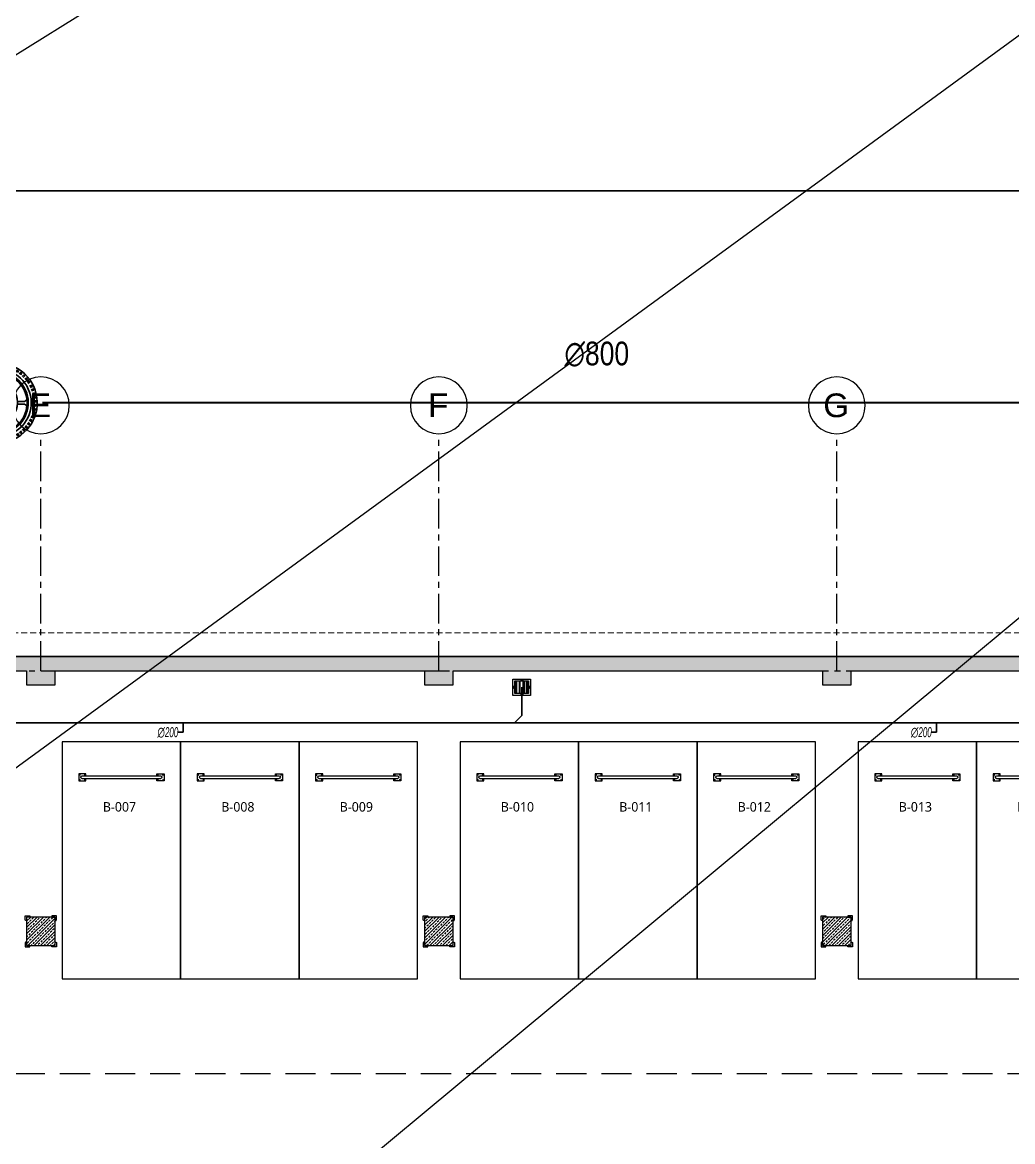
# Model space of a CAD drawing. Header units: millimetres. Extents: x -379292 to 1221486, y 92049 to 447512.
# Drawn here: x 88258 to 109159, y 268180 to 291803 of the extents above; entities that cross this region are included whole.
import ezdxf
from ezdxf.enums import TextEntityAlignment as Align
from ezdxf.lldxf.tags import DXFTag

# ---------------------------------------------------------------- set-up
doc = ezdxf.new("R2010")
doc.units = ezdxf.units.MM
doc.linetypes.add('CENTER', pattern=[2, 1.25, -0.25, 0.25, -0.25])
doc.linetypes.add('HIDDEN', pattern=[9.525, 6.35, -3.175])
for name, color, linetype, lineweight in [('0-KRCN-SHT YAĞMURSUYUBORUSU-100', 3, 'PISSU_LINE50', 35), ('0-KRCN-SHT-KOLADI-YAZIYAĞMURSUYU', 4, 'Continuous', 35), ('0-KRCN-SHT-PİSSU-BORU', 220, 'PISSU_LINE50', 40), ('0-KRCN-SHT-ROGAR', 151, 'Continuous', 35), ('06_FORMWORK HIDDEN', 252, 'HIDDEN2', 0)]:
    doc.layers.add(name, color=color, linetype=linetype, lineweight=lineweight)
for name, color, linetype in [('04_RAIN INLET', 51, 'Continuous'), ('05_AXIS', 211, 'CENTER'), ('05_AXIS NAME', 7, 'Continuous'), ('05_HATCH CONCRETE', 141, 'Continuous'), ('05_HATCH SOLID-2', 253, 'Continuous'), ('05_SYMBOL', 2, 'Continuous'), ('202-A-Y-MahalAd', 141, 'Continuous')]:
    doc.layers.add(name, color=color, linetype=linetype)
doc.styles.add('MUF', font='isocpeur.ttf')
doc.styles.get("Standard").update_dxf_attribs({"font": 'segoeuil.ttf'})
doc.styles.add('TROMANT', font='arial.ttf', dxfattribs={"width": 0.8})
doc.styles.add('YAZI-5', font='arial.ttf', dxfattribs={"height": 5})
doc.styles.add('ÇAP-2', font='ARIALNBI.TTF')
tags = doc.linetypes.add('HIDDEN2', pattern=[0.1875, 0.125, -0.0625]).pattern_tags.tags
tags[6:7] = [DXFTag(74, 4), DXFTag(75, 0), DXFTag(340, '0'), DXFTag(46, 0.0), DXFTag(50, 0.0), DXFTag(44, 0.0), DXFTag(45, 0.0)]
tags[4:5] = [DXFTag(74, 4), DXFTag(75, 0), DXFTag(340, '0'), DXFTag(46, 0.0), DXFTag(50, 0.0), DXFTag(44, 0.0), DXFTag(45, 0.0)]
doc.linetypes.add('PISSU_LINE50', pattern='A,50,-10,["C",MUF,S=10,R=0,X=1,Y=-5],0', length=60)
pattern_1 = [(225, (905000, -3e-07), (67.351921, -67.351921), []), (225, (904932.65, -3e-07), (67.351921, -67.351921), [47.625, -23.8125])]

# ---------------------------------------------------------------- blocks, each defined once
blk = doc.blocks.new('AWAKS ADI')
at = {"layer": '05_AXIS NAME', "color": 2}
blk.add_circle((0, 0), 6, dxfattribs=at)
at = {"layer": '05_AXIS NAME', "style": 'YAZI-5'}
blk.add_attdef('AKSADI', text='', height=5, dxfattribs=at).set_placement((0, 0), align=Align.MIDDLE_CENTER)
blk = doc.blocks.new('202_Aks')
at = {"layer": '05_AXIS', "ltscale": 500}
for p, q in [((32000, 0), (32000, 5000)), ((40400, 0), (40400, 5000)), ((48800, 0), (48800, 5000)), ((-5000, 0), (142900, 0))]:
    blk.add_line(p, q, dxfattribs=at)
at = {"layer": '05_AXIS NAME'}
ref = blk.add_blockref('AWAKS ADI', (32000, 5600), dxfattribs=dict(at, xscale=-100, yscale=100, zscale=100))
ref.add_attrib('AKSADI', 'E', dxfattribs={"height": 500, "style": 'YAZI-5'}).set_placement((31986, 5602), align=Align.MIDDLE_CENTER)
ref = blk.add_blockref('AWAKS ADI', (40400, 5600), dxfattribs=dict(at, xscale=-100, yscale=100, zscale=100))
ref.add_attrib('AKSADI', 'F', dxfattribs={"height": 500, "style": 'YAZI-5'}).set_placement((40386, 5602), align=Align.MIDDLE_CENTER)
ref = blk.add_blockref('AWAKS ADI', (48800, 5600), dxfattribs=dict(at, xscale=-100, yscale=100, zscale=100))
ref.add_attrib('AKSADI', 'G', dxfattribs={"height": 500, "style": 'YAZI-5'}).set_placement((48786, 5602), align=Align.MIDDLE_CENTER)
blk = doc.blocks.new('202_Vida')
at = {"color": 0, "linetype": 'ByBlock', "ltscale": 0.2}
for points in [[(1, 0), (-1, 0)], [(0, 1), (0, -1)]]:
    blk.add_lwpolyline(points, dxfattribs=at)
at = {"color": 0, "linetype": 'ByBlock'}
for radius in [0.42, 0.23, 0.155]:
    blk.add_circle((0, 0), radius, dxfattribs=at)
blk = doc.blocks.new('202_Stoper')
at = {"color": 0, "linetype": 'ByBlock'}
for points in [[(-750, -30), (-750, -75), (-900, -75), (-900, 75), (-750, 75), (-750, 30)], [(750, -30), (750, -75), (900, -75), (900, 75), (750, 75), (750, 30)]]:
    blk.add_lwpolyline(points, dxfattribs=at)
blk.add_lwpolyline([(825, -30, 1), (825, 30), (-825, 30, 1), (-825, -30)], format="xyb", close=True, dxfattribs=at)
at = {"color": 0, "linetype": 'ByBlock', "yscale": 10, "zscale": 10, "rotation": 180}
for p, xscale in [((-877, 53), -10), ((-772, 53), 10), ((772, 53), -10), ((877, 53), 10)]:
    blk.add_blockref('202_Vida', p, dxfattribs=dict(at, xscale=xscale))
at = {"color": 0, "linetype": 'ByBlock', "yscale": 10, "zscale": 10}
for p, xscale in [((-877, -52), 10), ((-772, -52), -10), ((772, -52), 10), ((877, -52), -10)]:
    blk.add_blockref('202_Vida', p, dxfattribs=dict(at, xscale=xscale))
blk = doc.blocks.new('202_Mahalblok')
at = {"color": 0, "linetype": 'ByBlock', "flags": 128}
blk.add_lwpolyline([(0, 0), (0, 5000), (2500, 5000), (2500, 0)], close=True, dxfattribs=at)
at = {"color": 252}
blk.add_blockref('202_Stoper', (1250, 750), dxfattribs=at)
at = {"color": 0, "linetype": 'ByBlock', "ltscale": 25}
blk.add_attdef('MAHALNO', text='', height=200, dxfattribs=at).set_placement((1209, 1390), align=Align.BOTTOM_CENTER)
blk = doc.blocks.new('bariyer')
at = {"color": 8, "ltscale": 25}
blk.add_lwpolyline([(0, -70), (15, -70, 0.414214), (30, -55), (30, 30), (-55, 30, 0.414214), (-70, 15), (-70, 0), (0, 0)], format="xyb", close=True, dxfattribs=at)
blk = doc.blocks.new('OtoParkBodrumKatMimari')
at = {"layer": '05_HATCH CONCRETE'}
h = blk.add_hatch(dxfattribs=at)
h.set_pattern_fill('ANSI33', color=8, scale=15, angle=180, style=0)
h.set_pattern_definition(pattern_1)
h.paths.add_polyline_path([(12300, 177300), (12300, 177000), (12900, 177000), (12900, 177300), (19900, 177300), (19900, 177000), (20500, 177000), (20500, 177300), (28300, 177300), (28300, 177000), (28900, 177000), (28900, 177300), (36700, 177300), (36700, 177000), (37300, 177000), (37300, 177300), (45100, 177300), (45100, 177000), (45700, 177000), (45700, 177300), (53500, 177300), (53500, 177000), (54100, 177000), (54100, 177300), (61900, 177300), (61900, 177000), (62500, 177000), (62500, 177300), (70300, 177300), (70300, 177000), (70900, 177000), (70900, 177600), (4700, 177600), (4700, 177000), (5300, 177000), (5300, 177300)])
h = blk.add_hatch(dxfattribs=at)
h.set_pattern_fill('ANSI33', color=8, scale=15, angle=180, style=0)
h.set_pattern_definition(pattern_1)
h.paths.add_polyline_path([(37300, 172100), (36700, 172100), (36700, 171500), (37300, 171500)])
h = blk.add_hatch(dxfattribs=at)
h.set_pattern_fill('ANSI33', color=8, scale=15, angle=180, style=0)
h.set_pattern_definition(pattern_1)
h.paths.add_polyline_path([(45700, 172100), (45100, 172100), (45100, 171500), (45700, 171500)])
h = blk.add_hatch(dxfattribs=at)
h.set_pattern_fill('ANSI33', color=8, scale=15, angle=180, style=0)
h.set_pattern_definition(pattern_1)
h.paths.add_polyline_path([(54100, 172100), (53500, 172100), (53500, 171500), (54100, 171500)])
at = {"color": 5}
blk.add_lwpolyline([(28900, 177300), (36700, 177300), (36700, 177000), (37300, 177000), (37300, 177300), (45100, 177300), (45100, 177000), (45700, 177000), (45700, 177300), (53500, 177300), (53500, 177000), (54100, 177000), (54100, 177300), (61900, 177300), (61900, 177000), (62500, 177000), (62500, 177300), (70300, 177300), (70300, 177000), (70900, 177000), (70900, 177600), (4700, 177600)], dxfattribs=at)
for points in [[(37300, 172100), (36700, 172100), (36700, 171500), (37300, 171500)], [(45700, 172100), (45100, 172100), (45100, 171500), (45700, 171500)], [(54100, 172100), (53500, 172100), (53500, 171500), (54100, 171500)]]:
    blk.add_lwpolyline(points, close=True, dxfattribs=at)
at = {"layer": '05_HATCH SOLID-2', "color": 251, "ltscale": 25}
for points in [[(-8600, 187430), (150500, 187430)], [(150500, -8770), (150500, 187430), (4700, 187430), (4700, 177600), (135600, 177600), (135600, 144600), (143200, 144600), (143200, 59700), (90240, -300), (70300, -300), (63119, 5881)]]:
    blk.add_lwpolyline(points, dxfattribs=at)
at = {"layer": '05_SYMBOL', "color": 252, "linetype": 'HIDDEN', "ltscale": 100}
blk.add_lwpolyline([(17400, 168800), (130500, 168800)], dxfattribs=at)
at = {"layer": '06_FORMWORK HIDDEN', "linetype": 'HIDDEN', "ltscale": 20}
blk.add_line((4200, 178100), (136100, 178100), dxfattribs=at)
at = {"layer": '05_AXIS'}
blk.add_blockref('202_Aks', (5000, 177300), dxfattribs=at)
at = {"layer": '05_SYMBOL', "color": 8, "xscale": -1}
for p in [(36700, 172100), (45100, 172100), (53500, 172100)]:
    blk.add_blockref('bariyer', p, dxfattribs=at)
at = {"layer": '05_SYMBOL', "color": 8}
for p in [(37300, 172100), (45700, 172100), (54100, 172100)]:
    blk.add_blockref('bariyer', p, dxfattribs=at)
at = {"layer": '05_SYMBOL', "color": 8, "rotation": 180}
for p in [(36700, 171500), (45100, 171500), (53500, 171500)]:
    blk.add_blockref('bariyer', p, dxfattribs=at)
at = {"layer": '05_SYMBOL', "color": 8, "xscale": -1, "rotation": 180}
for p in [(37300, 171500), (45700, 171500), (54100, 171500)]:
    blk.add_blockref('bariyer', p, dxfattribs=at)
at = {"layer": '202-A-Y-MahalAd', "color": 8, "ltscale": 25}
ref = blk.add_blockref('202_Mahalblok', (37450, 175800), dxfattribs=dict(at, xscale=-1, rotation=180))
ref.add_attrib('MAHALNO', 'B-007', dxfattribs={"layer": '0', "color": 0, "linetype": 'ByBlock', "ltscale": 25, "height": 200}).set_placement((38659, 174267), align=Align.BOTTOM_CENTER)
ref = blk.add_blockref('202_Mahalblok', (39950, 175800), dxfattribs=dict(at, xscale=-1, rotation=180))
ref.add_attrib('MAHALNO', 'B-008', dxfattribs={"layer": '0', "color": 0, "linetype": 'ByBlock', "ltscale": 25, "height": 200}).set_placement((41159, 174267), align=Align.BOTTOM_CENTER)
ref = blk.add_blockref('202_Mahalblok', (42450, 175800), dxfattribs=dict(at, xscale=-1, rotation=180))
ref.add_attrib('MAHALNO', 'B-009', dxfattribs={"layer": '0', "color": 0, "linetype": 'ByBlock', "ltscale": 25, "height": 200}).set_placement((43659, 174267), align=Align.BOTTOM_CENTER)
ref = blk.add_blockref('202_Mahalblok', (45850, 175800), dxfattribs=dict(at, xscale=-1, rotation=180))
ref.add_attrib('MAHALNO', 'B-010', dxfattribs={"layer": '0', "color": 0, "linetype": 'ByBlock', "ltscale": 25, "height": 200}).set_placement((47059, 174267), align=Align.BOTTOM_CENTER)
ref = blk.add_blockref('202_Mahalblok', (48350, 175800), dxfattribs=dict(at, xscale=-1, rotation=180))
ref.add_attrib('MAHALNO', 'B-011', dxfattribs={"layer": '0', "color": 0, "linetype": 'ByBlock', "ltscale": 25, "height": 200}).set_placement((49559, 174267), align=Align.BOTTOM_CENTER)
ref = blk.add_blockref('202_Mahalblok', (50850, 175800), dxfattribs=dict(at, xscale=-1, rotation=180))
ref.add_attrib('MAHALNO', 'B-012', dxfattribs={"layer": '0', "color": 0, "linetype": 'ByBlock', "ltscale": 25, "height": 200}).set_placement((52059, 174267), align=Align.BOTTOM_CENTER)
ref = blk.add_blockref('202_Mahalblok', (54250, 175800), dxfattribs=dict(at, xscale=-1, rotation=180))
ref.add_attrib('MAHALNO', 'B-013', dxfattribs={"layer": '0', "color": 0, "linetype": 'ByBlock', "ltscale": 25, "height": 200}).set_placement((55459, 174267), align=Align.BOTTOM_CENTER)
ref = blk.add_blockref('202_Mahalblok', (56750, 175800), dxfattribs=dict(at, xscale=-1, rotation=180))
ref.add_attrib('MAHALNO', 'B-014', dxfattribs={"layer": '0', "color": 0, "linetype": 'ByBlock', "ltscale": 25, "height": 200}).set_placement((57959, 174267), align=Align.BOTTOM_CENTER)
blk = doc.blocks.new('G$CBAC204B7')
at = {"layer": '04_RAIN INLET', "color": 2}
for p, q in [((0.37, 0.35), (-0.37, 0.35)), ((-0.37, 0.35), (-0.37, -0.35)), ((0.288, 0.268), (-0.288, 0.268)), ((-0.288, 0.268), (-0.288, -0.268)), ((-0.246, 0.227), (-0.247, -0.227)), ((-0.205, 0.227), (-0.246, 0.227)), ((-0.205, 0.227), (-0.206, -0.227)), ((-0.103, -0.227), (-0.103, 0.227)), ((-0.103, 0.227), (-0.061, 0.227)), ((-0.061, 0.227), (-0.062, -0.227)), ((0.062, 0.227), (0.062, -0.227)), ((0.103, 0.227), (0.062, 0.227)), ((0.103, -0.227), (0.103, 0.227)), ((0.206, 0.227), (0.206, -0.227)), ((0.247, 0.227), (0.206, 0.227)), ((0.247, 0.227), (0.247, -0.227)), ((0.288, -0.268), (0.288, 0.268)), ((0.37, -0.35), (0.37, 0.35)), ((-0.37, -0.35), (0.37, -0.35)), ((-0.288, -0.268), (0.288, -0.268)), ((-0.206, -0.227), (-0.247, -0.227)), ((-0.103, -0.227), (-0.062, -0.227)), ((0.103, -0.227), (0.062, -0.227)), ((0.247, -0.227), (0.206, -0.227))]:
    blk.add_line(p, q, dxfattribs=at)
at = {"layer": '04_RAIN INLET', "color": 2, "ltscale": 50}
for p, q in [((-0.288, 0.053), (-0.329, 0.053)), ((0.041, 0.309), (-0.041, 0.309)), ((-0.041, 0.268), (-0.041, 0.309)), ((0.041, 0.268), (0.041, 0.309)), ((0.329, 0.053), (0.288, 0.053)), ((-0.288, -0.053), (-0.329, -0.053)), ((-0.041, -0.309), (-0.041, -0.268)), ((0.041, -0.309), (0.041, -0.268)), ((0.329, -0.053), (0.288, -0.053))]:
    blk.add_line(p, q, dxfattribs=at)
at = {"layer": '04_RAIN INLET', "color": 2, "ltscale": 50, "extrusion": (-2.90481e-21, 1.6744e-09, 1)}
for points in [[(-0.329, 0.053), (-0.329, -0.053)], [(0.329, -0.053), (0.329, 0.053)], [(-0.041, -0.309), (0.041, -0.309)]]:
    blk.add_lwpolyline(points, dxfattribs=at)
blk = doc.blocks.new('IZGARA')
at = {"layer": '04_RAIN INLET', "color": 2}
blk.add_blockref('G$CBAC204B7', (0, 0), dxfattribs=at)
blk = doc.blocks.new('G$CD316F46C')
at = {"layer": '0-KRCN-SHT-ROGAR'}
for p, q in [((-22, 40.4), (-23.4, 43)), ((-20.6, 41.1), (-22, 43.8)), ((-17.7, 42.4), (-18.9, 45.2)), ((-16.3, 43), (-17.3, 45.8)), ((-13.2, 44), (-14.1, 46.9)), ((-11.7, 44.4), (-12.5, 47.4)), ((-8.6, 45.1), (-9.1, 48.1)), ((-7.1, 45.4), (-7.5, 48.4)), ((-3.9, 45.8), (-4.1, 48.8)), ((-2.3, 45.9), (-2.5, 48.9)), ((0.9, 45.9), (1, 48.9)), ((2.4, 45.8), (2.6, 48.8)), ((5.6, 45.5), (6, 48.5)), ((7.2, 45.3), (7.6, 48.3)), ((10.3, 44.7), (11, 47.6)), ((11.8, 44.3), (12.6, 47.2)), ((14.9, 43.3), (15.9, 46.2)), ((16.3, 42.8), (17.4, 45.6)), ((19.3, 41.5), (20.6, 44.2)), ((20.7, 40.8), (22, 43.5)), ((-36.4, 28.1), (-38.8, 29.9)), ((-35.4, 29.3), (-37.7, 31.2)), ((-33.3, 31.7), (-35.5, 33.8)), ((-32.2, 32.8), (-34.3, 35)), ((-29.8, 35), (-31.8, 37.3)), ((-28.6, 36), (-30.5, 38.3)), ((-26.1, 37.9), (-27.8, 40.4)), ((-24.8, 38.7), (-26.4, 41.3)), ((23.5, 39.2), (25, 41.8)), ((24.8, 38.4), (26.4, 40.9)), ((27.4, 36.6), (29.2, 38.9)), ((28.6, 35.6), (30.5, 37.9)), ((31, 33.5), (33.1, 35.7)), ((32.1, 32.4), (34.3, 34.5)), ((34.3, 30), (36.6, 32)), ((35.3, 28.8), (37.6, 30.7)), ((-43.8, 13.5), (-46.7, 14.4)), ((-42.8, 16.6), (-45.6, 17.7)), ((-42.2, 18), (-45, 19.2)), ((-40.8, 20.9), (-43.5, 22.3)), ((-40.1, 22.3), (-42.8, 23.8)), ((-39.1, 24.2), (-41.6, 25.7)), ((-38.2, 25.5), (-40.7, 27.1)), ((37.2, 26.2), (39.7, 28)), ((38.1, 25), (40.6, 26.6)), ((39.7, 22.2), (42.3, 23.6)), ((40.4, 20.8), (43.1, 22.2)), ((41.7, 17.9), (44.5, 19.1)), ((42.3, 16.5), (45.1, 17.5)), ((43.3, 13.4), (46.2, 14.3)), ((-45.7, 2.7), (-48.7, 2.8)), ((-45.6, 4.2), (-48.6, 4.5)), ((-45.2, 7.4), (-48.2, 7.9)), ((-44.9, 8.9), (-47.9, 9.5)), ((-44.2, 12.1), (-47.1, 12.8)), ((43.8, 11.9), (46.7, 12.7)), ((44.5, 8.8), (47.4, 9.3)), ((44.7, 7.3), (47.7, 7.7)), ((45.1, 4.1), (48.1, 4.3)), ((45.2, 2.5), (48.2, 2.7)), ((-45.7, -0.6), (-48.7, -0.6)), ((-45.7, -2.1), (-48.7, -2.3)), ((-45.4, -5.3), (-48.4, -5.7)), ((-45.1, -6.8), (-48.1, -7.3)), ((-44.5, -10), (-47.5, -10.7)), ((-44.1, -11.5), (-47, -12.3)), ((43.6, -11.6), (46.5, -12.4)), ((44, -10.1), (46.9, -10.8)), ((44.6, -7), (47.6, -7.5)), ((44.8, -5.4), (47.8, -5.8)), ((45.2, -0.7), (48.2, -0.8)), ((45.2, -2.2), (48.2, -2.4)), ((-43.2, -14.6), (-46, -15.5)), ((-42.7, -16), (-45.5, -17.1)), ((-41.4, -19), (-44.1, -20.2)), ((-40.7, -20.3), (-43.4, -21.7)), ((-39.1, -23.2), (-41.7, -24.7)), ((-38.3, -24.5), (-40.8, -26.1)), ((-36.5, -27.1), (-38.9, -28.9)), ((35.2, -28.1), (37.5, -30)), ((37.1, -25.5), (39.6, -27.2)), ((38, -24.2), (40.5, -25.8)), ((40.1, -20.5), (42.8, -21.9)), ((40.8, -19.1), (43.5, -20.4)), ((42.1, -16.1), (44.9, -17.2)), ((42.6, -14.7), (45.5, -15.7)), ((-35.5, -28.3), (-37.8, -30.2)), ((-33.4, -30.7), (-35.6, -32.8)), ((-32.3, -31.8), (-34.4, -34)), ((-29.9, -34), (-31.9, -36.3)), ((-28.8, -35), (-30.6, -37.4)), ((-26.2, -36.9), (-27.9, -39.4)), ((-24.9, -37.8), (-26.5, -40.3)), ((-22.1, -39.4), (-23.6, -42.1)), ((-20.8, -40.2), (-22.1, -42.8)), ((-17.8, -41.5), (-19, -44.3)), ((-16.4, -42.1), (-17.5, -44.9)), ((16.2, -42), (17.3, -44.8)), ((19.1, -40.7), (20.4, -43.4)), ((20.5, -40), (21.9, -42.7)), ((23.3, -38.4), (24.9, -41)), ((24.7, -37.6), (26.3, -40.1)), ((27.3, -35.8), (29.1, -38.2)), ((28.5, -34.8), (30.4, -37.1)), ((30.9, -32.7), (33, -34.9)), ((32, -31.6), (34.2, -33.7)), ((34.2, -29.3), (36.5, -31.2)), ((-13.4, -43.1), (-14.2, -46)), ((-11.9, -43.5), (-12.6, -46.4)), ((-8.7, -44.2), (-9.3, -47.2)), ((-7.2, -44.5), (-7.7, -47.5)), ((-4, -44.9), (-4.3, -47.9)), ((-2.5, -45), (-2.6, -48)), ((0.7, -45), (0.8, -48)), ((2.3, -45), (2.5, -48)), ((5.5, -44.7), (5.9, -47.7)), ((7, -44.5), (7.5, -47.4)), ((10.2, -43.8), (10.9, -46.8)), ((11.7, -43.5), (12.5, -46.4)), ((14.7, -42.5), (15.7, -45.3))]:
    blk.add_line(p, q, dxfattribs=at)
at = {"layer": '0-KRCN-SHT-ROGAR', "color": 120}
for p, q in [((-1.7, 24.9), (-1.7, 33.1)), ((1.4, 25), (1.4, 33.1)), ((-24.9, 2), (-32.9, 2)), ((24.9, 1.9), (32.4, 1.9)), ((-25, -1.1), (-32.9, -1.1)), ((25, -1.2), (32.4, -1.2)), ((-1.8, -24.9), (-1.8, -32.2)), ((1.3, -25), (1.3, -32.2))]:
    blk.add_line(p, q, dxfattribs=at)
blk.add_circle((0, 0), 25, dxfattribs=at)
at = {"layer": '0-KRCN-SHT-ROGAR'}
for radius, start, end in [(50, 329.911, 149.911), (42.5, 329.911, 149.911), (48.5, 116.6265, 118.5734), (48.5, 110.6265, 112.5734), (48.5, 104.6265, 106.5734), (48.5, 98.6265, 100.5734), (48.5, 92.6265, 94.5734), (48.5, 86.6265, 88.5734), (48.5, 80.6265, 82.5734), (48.5, 74.6265, 76.5734), (48.5, 68.6265, 70.5734), (48.5, 62.6265, 64.5734), (48.5, 140.6265, 142.5734), (48.5, 134.6265, 136.5734), (48.5, 128.6265, 130.5734), (48.5, 122.6265, 124.5734), (48.5, 56.6265, 58.5734), (48.5, 50.6265, 52.5734), (48.5, 44.6265, 46.5734), (48.5, 38.6265, 40.5734), (50, 149.911, 329.911), (48.5, 163.2486, 165.1955), (48.5, 157.2486, 159.1955), (48.5, 151.2486, 153.1955), (42.5, 149.911, 329.911), (48.5, 146.6265, 148.5734), (38.7, 149.911, 329.911), (37.2, 149.911, 329.911), (48.5, 32.6265, 34.5734), (48.5, 26.6265, 28.5734), (48.5, 20.6265, 22.5734), (48.5, 14.6265, 16.5734), (48.5, 175.2486, 177.1955), (48.5, 169.2486, 171.1955), (48.5, 8.6265, 10.5734), (48.5, 2.6265, 4.5734), (48.5, 181.2486, 183.1955), (48.5, 187.2486, 189.1955), (48.5, 193.2486, 195.1955), (48.5, 344.6265, 346.5734), (48.5, 350.6265, 352.5734), (48.5, 356.6265, 358.5734), (48.5, 199.2486, 201.1955), (48.5, 205.2486, 207.1955), (48.5, 211.2486, 213.1955), (48.5, 325.2486, 327.1955), (48.5, 332.6265, 334.5734), (48.5, 338.6265, 340.5734), (48.5, 217.2486, 219.1955), (48.5, 223.2486, 225.1955), (48.5, 229.2486, 231.1955), (48.5, 235.2486, 237.1955), (48.5, 241.2486, 243.1955), (48.5, 301.2486, 303.1955), (48.5, 307.2486, 309.1955), (48.5, 313.2486, 315.1955), (48.5, 319.2486, 321.1955), (48.5, 247.2486, 249.1955), (48.5, 253.2486, 255.1955), (48.5, 259.2486, 261.1955), (48.5, 265.2486, 267.1955), (48.5, 271.2486, 273.1955), (48.5, 277.2486, 279.1955), (48.5, 283.2486, 285.1955), (48.5, 289.2486, 291.1955), (48.5, 295.2486, 297.1955)]:
    blk.add_arc((-0.3, 0.4), radius, start, end, dxfattribs=at)
at = {"layer": '0-KRCN-SHT-ROGAR', "color": 120}
for centre, radius, start, end in [((-0.3, 0.4), 38.7, 329.911, 149.911), ((-0.3, 0.4), 37.2, 329.911, 149.911), ((-6.2, 33.1), 4.52, 359.911, 71.7708), ((5.9, 33), 4.52, 108.3327, 179.911), ((-32.9, 6.5), 4.52, 198.0512, 269.911), ((32.4, 6.4), 4.52, 269.911, 341.7708), ((-32.9, -5.6), 4.52, 89.911, 161.4893), ((32.4, -5.7), 4.52, 18.3327, 89.911), ((-6.3, -32.2), 4.52, 288.0512, 359.911), ((5.8, -32.2), 4.52, 179.911, 251.4893)]:
    blk.add_arc(centre, radius, start, end, dxfattribs=at)
blk = doc.blocks.new('A$Cbceac246')
at = {"layer": '0-KRCN-SHT YAĞMURSUYUBORUSU-100'}
for p, q in [((-2315, 17665), (-2315, 17605.3, 0)), ((-2330, 17590.3, 0), (-2315, 17605.3, 0)), ((870, 17590), (-6581.1, 17590, 0))]:
    blk.add_line(p, q, dxfattribs=at)
at = {"layer": '0-KRCN-SHT-KOLADI-YAZIYAĞMURSUYU', "linetype": 'Continuous'}
for p, q in [((-3029.7, 17588.2), (-3029.7, 17570)), ((-3029.7, 17588.2), (-3029.7, 17570)), ((-1439.4, 17588.2), (-1439.4, 17570)), ((-1439.4, 17588.2), (-1439.4, 17570)), ((-3040.9, 17570), (-3029.7, 17570)), ((-3040.9, 17570), (-3029.7, 17570)), ((-1450.6, 17570), (-1439.4, 17570)), ((-1450.6, 17570), (-1439.4, 17570))]:
    blk.add_line(p, q, dxfattribs=at)
at = {"layer": '0-KRCN-SHT-PİSSU-BORU', "color": 5, "ltscale": 2}
blk.add_line((-994.3, 18265.2), (-3326.3, 18265.3), dxfattribs=at)
at = {"layer": '0-KRCN-SHT-ROGAR', "xscale": -1.679998611813841, "yscale": 1.679998611813841, "zscale": 1.67999861181384, "rotation": 179.9429802082212}
blk.add_blockref('G$CD316F46C', (-3421.1, 18266), dxfattribs=at)
at = {"layer": '04_RAIN INLET', "xscale": -50.00000000000001, "yscale": 50.00000000000001, "zscale": 50.00000000000001, "rotation": 180.0000000154683}
blk.add_blockref('IZGARA', (-2315, 17665), dxfattribs=at)
at = {"layer": '0-KRCN-SHT-KOLADI-YAZIYAĞMURSUYU', "linetype": 'Continuous', "style": 'ÇAP-2', "width": 0.7}
for p in [(-3084, 17570.3), (-1493.7, 17570.3)]:
    blk.add_text('∅200', height=21, dxfattribs=at).set_placement(p, align=Align.MIDDLE_LEFT)
at = {"layer": '0-KRCN-SHT-ROGAR', "style": 'TROMANT', "width": 0.8}
blk.add_text('∅800', height=50, dxfattribs=at).set_placement((-2156.6, 18368.5, 346446.9), align=Align.MIDDLE)

msp = doc.modelspace()

# ---------------------------------------------------------------- block references
at = {"color": 8}
msp.add_blockref('OtoParkBodrumKatMimari', (51648, 100818.8), dxfattribs=at)

# ---------------------------------------------------------------- next in the draw order: linework, layer by layer
at = {"color": 3}
for p, q in [((230472.9, 380018.7), (70028.4, 262853.2)), ((70829.3, 280322), (230472.9, 380018.7)), ((72093, 248303.8), (230472.9, 380018.7))]:
    msp.add_line(p, q, dxfattribs=at)

# ---------------------------------------------------------------- next in the draw order: block references
at = {"color": 30, "xscale": 10, "yscale": 10, "zscale": 10}
msp.add_blockref('A$Cbceac246', (121948, 101118.8), dxfattribs=at)

doc.saveas('drawing.dxf')
